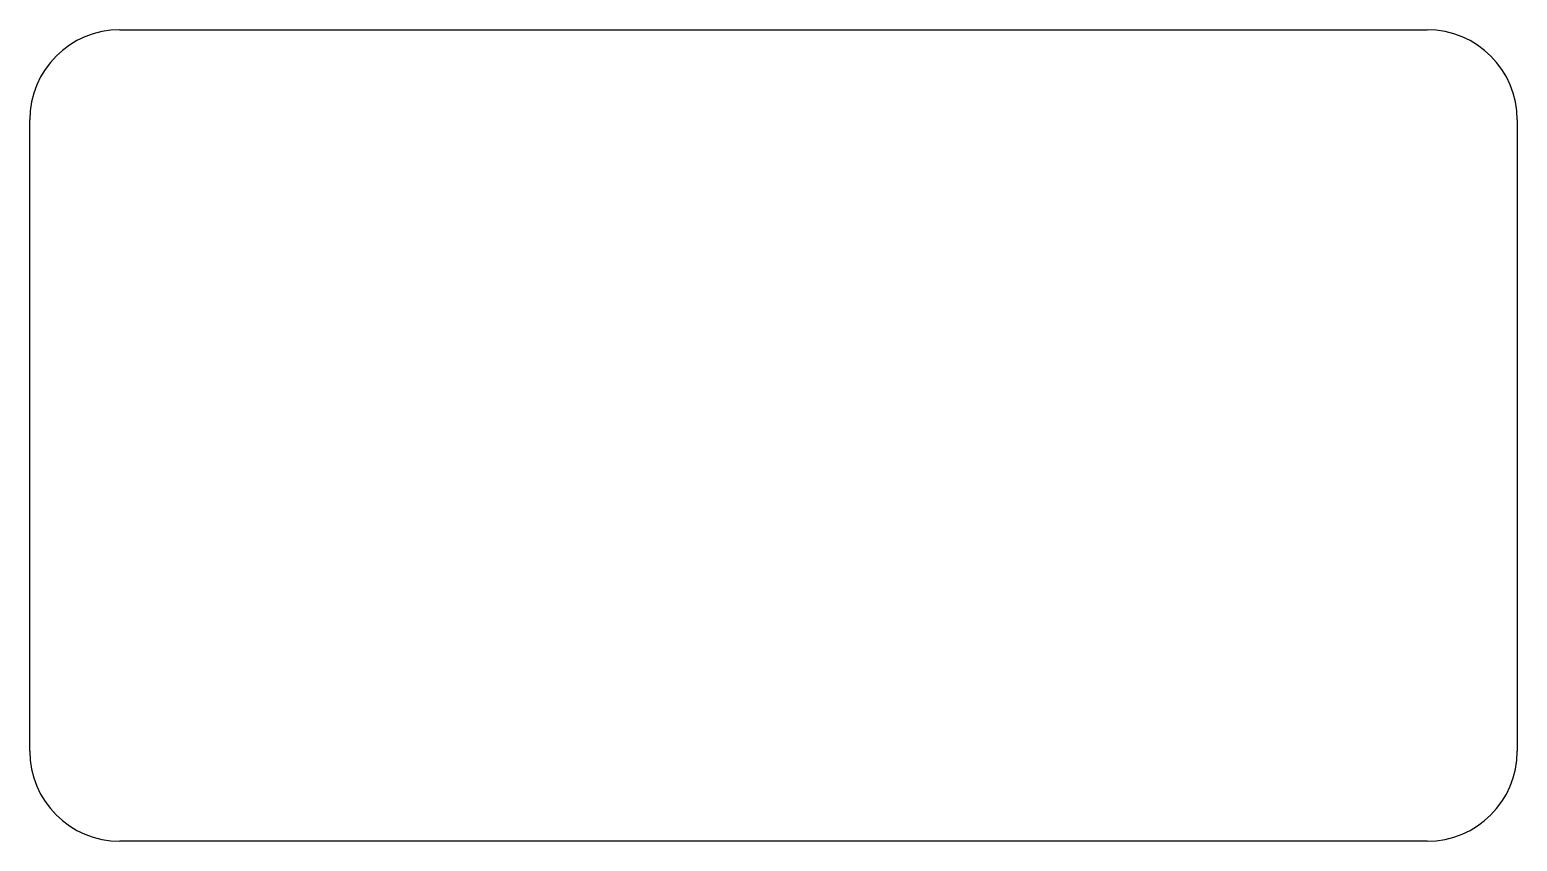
# Model space of a CAD drawing. Extents: x -67 to 263, y -145 to 35.
import ezdxf

# ---------------------------------------------------------------- set-up
doc = ezdxf.new("R2010")
doc.units = 0
doc.layers.add('b_Opora_Nema23_Bottom_part_x_2_inch_001_', color=7, linetype='CONTINUOUS')

msp = doc.modelspace()

# ---------------------------------------------------------------- linework, layer by layer
at = {"layer": 'b_Opora_Nema23_Bottom_part_x_2_inch_001_'}
for p, q in [((-47, 35), (243, 35)), ((-47, 35), (-47, 35, 10)), ((-47, 35, 10), (243, 35, 10)), ((-47, 35), (243, 35)), ((-47, 35), (-47, 35, 10)), ((-47, 35, 10), (243, 35, 10)), ((243, 35), (243, 35, 10)), ((243, 35), (243, 35, 10)), ((-67, -125), (-67, 15)), ((-67, 15), (-67, 15, 10)), ((-67, -125, 10), (-67, 15, 10)), ((-67, -125), (-67, 15)), ((-67, 15), (-67, 15, 10)), ((-67, -125, 10), (-67, 15, 10)), ((263, 15), (263, -125)), ((263, 15), (263, 15, 10)), ((263, 15, 10), (263, -125, 10)), ((263, 15), (263, -125)), ((263, 15), (263, 15, 10)), ((263, 15, 10), (263, -125, 10)), ((-67, -125), (-67, -125, 10)), ((-67, -125), (-67, -125, 10)), ((263, -125), (263, -125, 10)), ((263, -125), (263, -125, 10)), ((243, -145), (-47, -145)), ((243, -145, 10), (-47, -145, 10)), ((-47, -145), (-47, -145, 10)), ((243, -145), (-47, -145)), ((-47, -145), (-47, -145, 10)), ((243, -145, 10), (-47, -145, 10)), ((243, -145), (243, -145, 10)), ((243, -145), (243, -145, 10))]:
    msp.add_line(p, q, dxfattribs=at)
for centre, start, end in [((-47, 15), 90, 180), ((-47, 15), 90, 180), ((-47, 15, 10), 90, 180), ((-47, 15, 10), 90, 180), ((243, 15), 0, 90), ((243, 15), 0, 90), ((243, 15, 10), 0, 90), ((243, 15, 10), 0, 90), ((-47, -125), 180, -90), ((-47, -125, 10), 180, -90), ((-47, -125), 180, -90), ((-47, -125, 10), 180, -90), ((243, -125), -90, 0), ((243, -125, 10), -90, 0), ((243, -125), -90, 0), ((243, -125, 10), -90, 0)]:
    msp.add_arc(centre, 20, start, end, dxfattribs=at)

doc.saveas('drawing.dxf')
